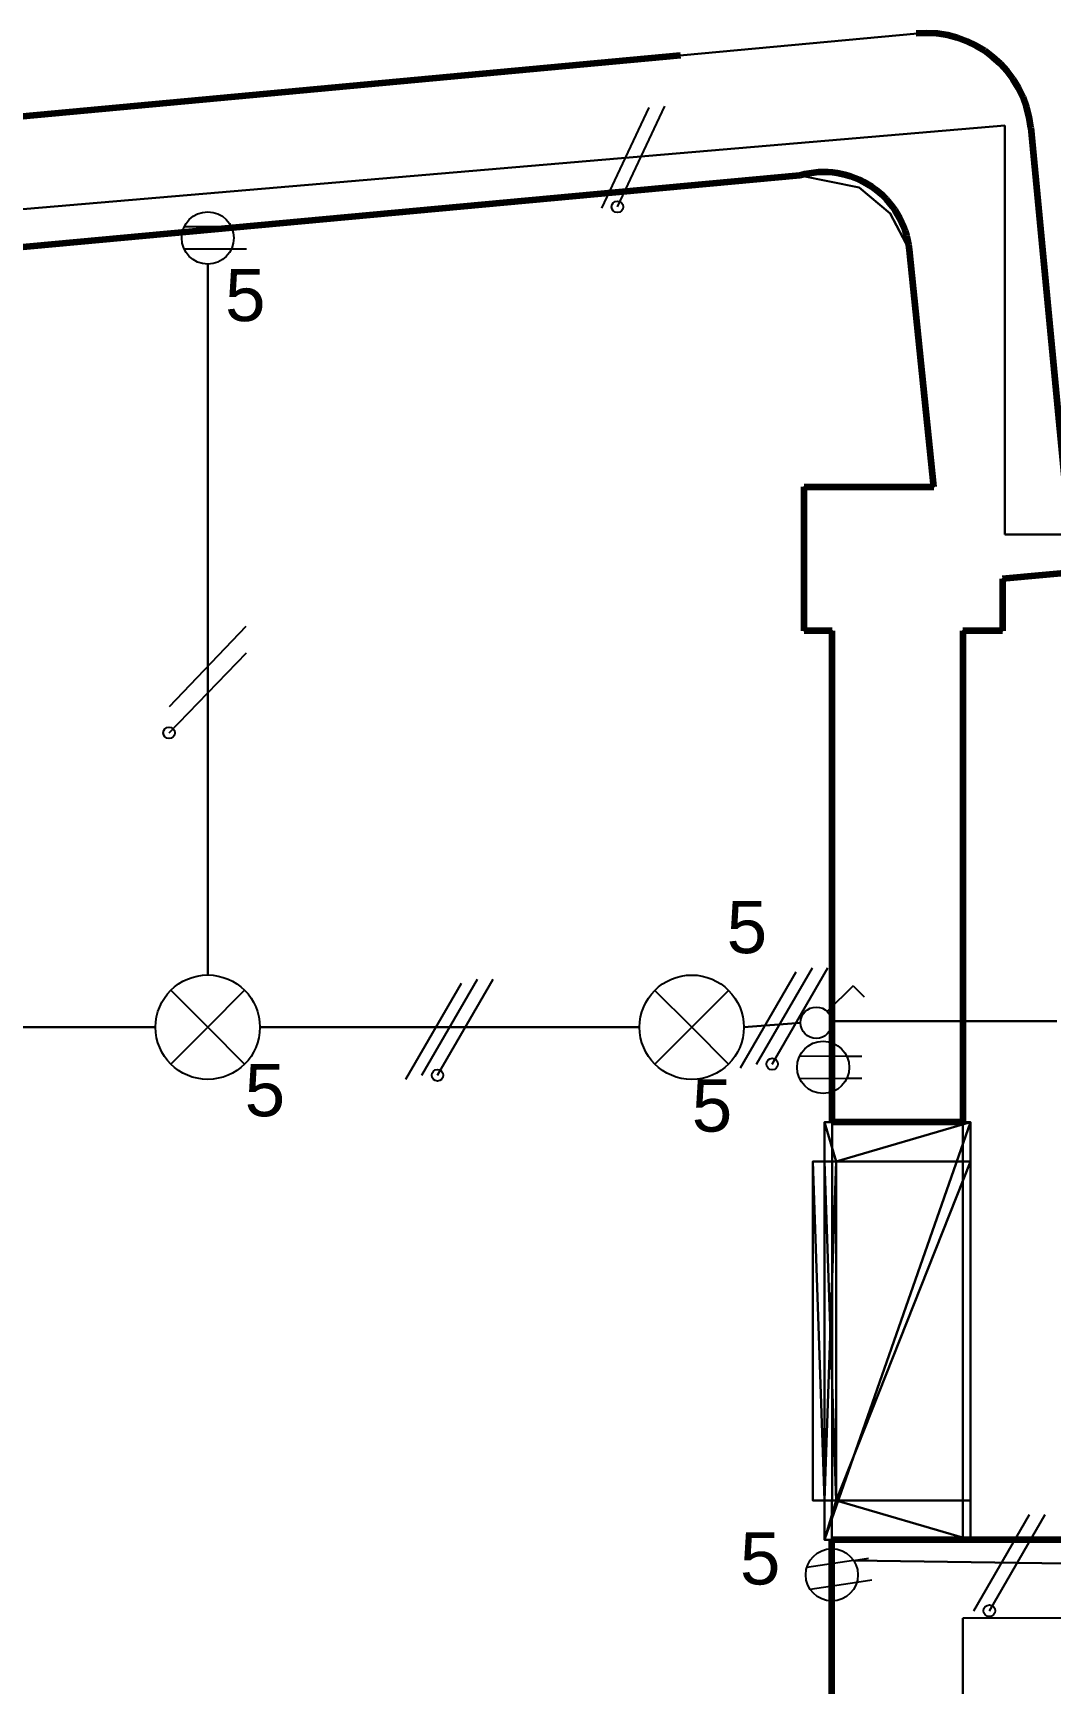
# Model space of a CAD drawing. Header units: metres. Extents: x 10.2 to 81, y 0 to 39.7.
# Drawn here: x 22.189 to 24.14, y 10.252 to 13.415 of the extents above; entities that cross this region are included whole.
import ezdxf

# ---------------------------------------------------------------- set-up
doc = ezdxf.new("R2010")
doc.units = ezdxf.units.M
doc.header["$LTSCALE"] = 0.2
doc.linetypes.add('ACAD_ISO02W100', pattern=[15, 12, -3])
for name, color, linetype in [('Canaletas', 4, 'Continuous'), ('EDIFICIO', 7, 'Continuous'), ('Fases', 7, 'Continuous'), ('Indicacion-Tabla', 7, 'Continuous'), ('Luminaria', 7, 'Continuous'), ('Medidas', 1, 'Continuous'), ('Puntos', 7, 'Continuous'), ('Tomacorrientes', 7, 'Continuous')]:
    doc.layers.add(name, color=color, linetype=linetype)
for name, color, linetype, true_color in [('DLX_APERT', 7, 'Continuous', 0x969696), ('DLX_CONT', 7, 'Continuous', 0x969696), ('DLX_ROOF', 7, 'Continuous', 0x7f7f7f)]:
    doc.layers.add(name, color=color, linetype=linetype, true_color=true_color)
doc.layers.add('L-Suelo', color=7, linetype='ACAD_ISO02W100', lineweight=30)
doc.layers.add('L-Techo', color=7, linetype='Continuous', lineweight=30)
doc.layers.get('0').off()
doc.styles.get("Standard").update_dxf_attribs({"font": 'arial.ttf'})

# ---------------------------------------------------------------- blocks, each defined once
blk = doc.blocks.new('Lampara')
at = {"layer": 'Luminaria'}
for q in [(-0.0707, 0.0707), (0.0707, 0.0707), (-0.0707, -0.0707), (0.0707, -0.0707)]:
    blk.add_line((0, 0), q, dxfattribs=at)
blk.add_circle((0, 0), 0.1, dxfattribs=at)
blk = doc.blocks.new('Interruptor')
at = {"layer": 'Luminaria'}
for q in [(0.0212, 0.0212), (0.0919, 0.0495)]:
    blk.add_line((0.0707, 0.0707), q, dxfattribs=at)
blk.add_circle((0, 0), 0.03, dxfattribs=at)
blk = doc.blocks.new('Tomacorriente')
at = {"layer": 'Tomacorrientes'}
for p, q in [((0.0453, 0.0211), (-0.0453, 0.0211)), ((0.0453, 0.0211), (0.0743, 0.0211)), ((-0.0453, -0.0211), (0.0453, -0.0211)), ((0.0453, -0.0211), (0.0743, -0.0211))]:
    blk.add_line(p, q, dxfattribs=at)
blk.add_circle((0, 0), 0.05, dxfattribs=at)
blk = doc.blocks.new('1002_0_0')
mesh = blk.add_polyface()
corners = [(-0.325, -0.14, 0.925), (0.325, -0.1175, 0.925), (0.325, -0.14, 0.925), (0.325, -0.1175, 0.925), (-0.325, -0.14, 0.925), (-0.325, -0.1175, 0.925), (0.325, -0.14, 0.925), (0.325, -0.1175, -1), (0.325, -0.14, -1), (0.325, -0.1175, -1), (0.325, -0.14, 0.925), (0.325, -0.1175, 0.925), (-0.325, -0.14, -1), (-0.325, -0.1175, 0.925), (-0.325, -0.14, 0.925), (-0.325, -0.1175, 0.925), (-0.325, -0.14, -1), (-0.325, -0.1175, -1)]
mesh.append_faces([[corners[k] for k in face] for face in [(0, 1, 2), (3, 4, 5), (6, 7, 8), (9, 10, 11), (12, 13, 14), (15, 16, 17)]])
blk = doc.blocks.new('1002_0_1')
mesh = blk.add_polyface()
corners = [(-0.325, -0.1175, -1), (-0.325, -0.14, 0.925), (-0.325, -0.1175, 0.925), (-0.325, -0.14, 0.925), (-0.325, -0.1175, -1), (-0.325, -0.14, -1), (0.325, -0.14, 0.925), (-0.325, -0.1175, 0.925), (-0.325, -0.14, 0.925), (-0.325, -0.1175, 0.925), (0.325, -0.14, 0.925), (0.325, -0.1175, 0.925), (0.325, -0.1175, 0.925), (0.325, -0.14, -1), (0.325, -0.1175, -1), (0.325, -0.14, -1), (0.325, -0.1175, 0.925), (0.325, -0.14, 0.925)]
mesh.append_faces([[corners[k] for k in face] for face in [(0, 1, 2), (3, 4, 5), (6, 7, 8), (9, 10, 11), (12, 13, 14), (15, 16, 17)]])
blk = doc.blocks.new('1002_0_2')
mesh = blk.add_polyface()
corners = [(-0.4, 0.14, 1), (0.4, -0.14, 1), (0.4, 0.14, 1), (0.4, -0.14, 1), (-0.4, 0.14, 1), (-0.4, -0.14, 1), (0.4, 0.14, 1), (0.4, -0.14, -1), (0.4, 0.14, -1), (0.4, -0.14, -1), (0.4, 0.14, 1), (0.4, -0.14, 1), (-0.4, 0.14, -1), (-0.4, -0.14, 1), (-0.4, 0.14, 1), (-0.4, -0.14, 1), (-0.4, 0.14, -1), (-0.4, -0.14, -1), (0.4, -0.14, -1), (0.325, -0.1175, -1), (0.4, 0.14, -1), (0.4, 0.14, -1), (0.325, -0.1175, -1), (0.325, 0.14, -1), (0.325, -0.1175, -1), (0.4, -0.14, -1), (0.325, -0.14, -1), (-0.325, -0.1175, -1), (-0.4, -0.14, -1), (-0.4, 0.14, -1), (-0.325, -0.1175, -1), (-0.4, 0.14, -1), (-0.325, 0.14, -1), (-0.4, -0.14, -1), (-0.325, -0.1175, -1), (-0.325, -0.14, -1), (-0.4, 0.14, 1), (-0.325, 0.14, 0.925), (-0.4, 0.14, -1), (-0.4, 0.14, -1), (-0.325, 0.14, 0.925), (-0.325, 0.14, -1), (0.4, 0.14, 1), (-0.325, 0.14, 0.925), (-0.4, 0.14, 1), (0.4, 0.14, 1), (0.325, 0.14, 0.925), (-0.325, 0.14, 0.925), (0.4, 0.14, -1), (0.325, 0.14, 0.925), (0.4, 0.14, 1), (0.325, 0.14, 0.925), (0.4, 0.14, -1), (0.325, 0.14, -1), (-0.325, -0.14, 0.925), (-0.4, -0.14, 1), (-0.4, -0.14, -1), (-0.325, -0.14, 0.925), (-0.4, -0.14, -1), (-0.325, -0.14, -1), (-0.325, -0.14, 0.925), (0.4, -0.14, 1), (-0.4, -0.14, 1), (0.325, -0.14, 0.925), (0.4, -0.14, 1), (-0.325, -0.14, 0.925), (0.325, -0.14, 0.925), (0.4, -0.14, -1), (0.4, -0.14, 1), (0.4, -0.14, -1), (0.325, -0.14, 0.925), (0.325, -0.14, -1), (-0.325, 0.14, 0.925), (0.325, -0.1175, 0.925), (-0.325, -0.1175, 0.925), (0.325, -0.1175, 0.925), (-0.325, 0.14, 0.925), (0.325, 0.14, 0.925), (0.325, 0.14, -1), (0.325, -0.1175, 0.925), (0.325, 0.14, 0.925), (0.325, -0.1175, 0.925), (0.325, 0.14, -1), (0.325, -0.1175, -1), (-0.325, 0.14, 0.925), (-0.325, -0.1175, -1), (-0.325, 0.14, -1), (-0.325, -0.1175, -1), (-0.325, 0.14, 0.925), (-0.325, -0.1175, 0.925)]
mesh.append_faces([[corners[k] for k in face] for face in [(0, 1, 2), (3, 4, 5), (6, 7, 8), (9, 10, 11), (12, 13, 14), (15, 16, 17), (18, 19, 20), (21, 22, 23), (24, 25, 26), (27, 28, 29), (30, 31, 32), (33, 34, 35), (36, 37, 38), (39, 40, 41), (42, 43, 44), (45, 46, 47), (48, 49, 50), (51, 52, 53), (54, 55, 56), (57, 58, 59), (60, 61, 62), (63, 64, 65), (66, 67, 68), (69, 70, 71), (72, 73, 74), (75, 76, 77), (78, 79, 80), (81, 82, 83), (84, 85, 86), (87, 88, 89)]])
blk = doc.blocks.new('1002_0_3')
mesh = blk.add_polyface()
corners = [(-0.325, -0.14, -1), (0.325, -0.14, -1), (-0.325, -0.1625, -1), (-0.325, -0.1625, -1), (0.325, -0.14, -1), (0.325, -0.1625, -1), (-0.325, -0.14, -1), (0.325, -0.1175, -1), (0.325, -0.14, -1), (0.325, -0.1175, -1), (-0.325, -0.14, -1), (-0.325, -0.1175, -1)]
mesh.append_faces([[corners[k] for k in face] for face in [(0, 1, 2), (3, 4, 5), (6, 7, 8), (9, 10, 11)]])
blk = doc.blocks.new('1002_0_4')
mesh = blk.add_polyface()
corners = [(-0.325, -0.1625, 0.925), (-0.325, -0.14, -1), (-0.325, -0.1625, -1), (-0.325, -0.14, -1), (-0.325, -0.1625, 0.925), (-0.325, -0.14, 0.925), (0.325, -0.1625, -1), (0.325, -0.14, 0.925), (0.325, -0.1625, 0.925), (0.325, -0.14, 0.925), (0.325, -0.1625, -1), (0.325, -0.14, -1), (-0.325, -0.1625, 0.925), (0.325, -0.14, 0.925), (-0.325, -0.14, 0.925), (0.325, -0.14, 0.925), (-0.325, -0.1625, 0.925), (0.325, -0.1625, 0.925)]
mesh.append_faces([[corners[k] for k in face] for face in [(0, 1, 2), (3, 4, 5), (6, 7, 8), (9, 10, 11), (12, 13, 14), (15, 16, 17)]])
blk = doc.blocks.new('1002_0_5')
mesh = blk.add_polyface()
corners = [(-0.325, -0.1175, 0.925), (0.325, -0.1175, -1), (-0.325, -0.1175, -1), (0.325, -0.1175, -1), (-0.325, -0.1175, 0.925), (0.325, -0.1175, 0.925)]
mesh.append_faces([[corners[k] for k in face] for face in [(0, 1, 2), (3, 4, 5)]])
blk = doc.blocks.new('1002_0_6')
mesh = blk.add_polyface()
corners = [(-0.325, -0.1625, 0.925), (0.325, -0.1625, -1), (0.325, -0.1625, 0.925), (0.325, -0.1625, -1), (-0.325, -0.1625, 0.925), (-0.325, -0.1625, -1)]
mesh.append_faces([[corners[k] for k in face] for face in [(0, 1, 2), (3, 4, 5)]])
blk = doc.blocks.new('Fase')
at = {"layer": 'Fases'}
blk.add_line((-0.0535, -0.0922), (0.0535, 0.0922), dxfattribs=at)
blk = doc.blocks.new('Neutro')
at = {"layer": 'Fases'}
h = blk.add_hatch(dxfattribs=at)
h.set_pattern_fill('ANGLE', color=256)
h.set_pattern_definition([(0, (-26.865, -1.6355), (0, 6.985), [5.08, -1.905]), (90, (-26.865, -1.6355), (-6.985, 4e-16), [5.08, -1.905])])
h.paths.add_polyline_path([(-0.0645, -0.0922, 1), (-0.0424, -0.0922, 1)])
blk.add_circle((-0.0535, -0.0922), 0.0111, dxfattribs=at)
blk.add_blockref('Fase', (0, 0), dxfattribs=at)

msp = doc.modelspace()

# ---------------------------------------------------------------- linework, layer by layer
at = {"layer": 'DLX_APERT'}
for points in [[(23.7059, 11.3283, 0), (23.7059, 10.5283, 0)], [(23.9859, 11.3283, 0), (23.7059, 11.3283, 0)], [(23.7059, 11.3283, 0), (23.7059, 11.3283, 0)], [(23.7059, 11.3283, 0), (23.9859, 11.3283, 0)], [(23.9859, 11.3283, 0), (23.7059, 11.3283, 0)], [(23.7059, 11.2533, 0), (23.7059, 11.3283, 0)], [(23.7059, 11.3283, 0), (23.9859, 11.3283, 0)], [(23.7059, 10.5283, 0), (23.7059, 11.3283, 0)], [(23.7059, 11.3283, 0), (23.7059, 11.3283, 0)], [(23.7059, 11.3283, 0), (23.7059, 11.2533, 0)], [(23.9859, 10.5283, 0), (23.9859, 11.3283, 0)], [(23.9859, 11.3283, 0), (23.9859, 11.3283, 0)], [(23.9859, 11.3283, 0), (23.9859, 11.2533, 0)], [(23.9859, 11.2533, 0), (23.9859, 11.3283, 0)], [(23.9859, 11.3283, 0), (23.9859, 11.3283, 0)], [(23.9859, 11.3283, 0), (23.9859, 10.5283, 0)], [(23.6834, 10.6033, 0), (23.6834, 11.2533, 0)], [(23.6834, 11.2533, 0), (23.7059, 11.2533, 0)], [(23.6834, 11.2533, 0), (23.6834, 10.6033, 0)], [(23.6834, 10.6033, 0), (23.6834, 11.2533, 0)], [(23.6834, 11.2533, 0), (23.6834, 11.2533, 0)], [(23.7059, 11.2533, 0), (23.6834, 11.2533, 0)], [(23.6834, 11.2533, 0), (23.6834, 11.2533, 0)], [(23.6834, 11.2533, 0), (23.7059, 11.2533, 0)], [(23.7059, 11.2533, 0), (23.6834, 11.2533, 0)], [(23.6834, 11.2533, 0), (23.6834, 10.6033, 0)], [(23.7284, 11.2533, 0), (23.7059, 11.2533, 0)], [(23.7059, 11.2533, 0), (23.7059, 11.2533, 0)], [(23.7059, 11.2533, 0), (23.7059, 10.6033, 0)], [(23.7059, 10.6033, 0), (23.7059, 11.2533, 0)], [(23.7059, 11.2533, 0), (23.7284, 11.2533, 0)], [(23.7284, 11.2533, 0), (23.7059, 11.2533, 0)], [(23.7059, 11.2533, 0), (23.7059, 11.2533, 0)], [(23.7059, 11.2533, 0), (23.7284, 11.2533, 0)], [(23.7059, 11.2533, 0), (23.7284, 11.2533, 0)], [(23.7059, 11.2533, 0), (23.7059, 11.2533, 0)], [(23.7059, 10.6033, 0), (23.7059, 11.2533, 0)], [(23.7059, 11.2533, 0), (23.7059, 11.2533, 0)], [(23.7059, 11.2533, 0), (23.7284, 11.2533, 0)], [(23.7284, 11.2533, 0), (23.7059, 11.2533, 0)], [(23.7059, 11.2533, 0), (23.7059, 10.6033, 0)], [(23.7284, 11.2533, 0), (23.7059, 11.2533, 0)], [(23.9859, 11.2533, 0), (23.7284, 11.2533, 0)], [(23.7284, 10.6033, 0), (23.7284, 11.2533, 0)], [(23.7284, 11.2533, 0), (23.9859, 11.2533, 0)], [(23.7284, 11.2533, 0), (23.7284, 11.2533, 0)], [(23.7284, 11.2533, 0), (23.9859, 11.2533, 0)], [(23.9859, 11.2533, 0), (23.7284, 11.2533, 0)], [(23.7284, 11.2533, 0), (23.7284, 10.6033, 0)], [(23.7284, 11.2533, 0), (23.7284, 11.2533, 0)], [(23.7284, 11.2533, 0), (23.7284, 10.6033, 0)], [(23.7284, 10.6033, 0), (23.7284, 11.2533, 0)], [(23.7284, 11.2533, 0), (23.7284, 11.2533, 0)], [(23.7284, 11.2533, 0), (23.7284, 10.6033, 0)], [(23.7284, 11.2533, 0), (23.7284, 11.2533, 0)], [(23.7284, 10.6033, 0), (23.7284, 11.2533, 0)], [(23.9859, 11.2533, 0), (23.9859, 11.2533, 0)], [(23.9859, 10.6033, 0), (23.9859, 11.2533, 0)], [(23.9859, 11.2533, 0), (23.9859, 10.6033, 0)], [(23.9859, 11.2533, 0), (23.9859, 11.2533, 0)], [(23.7059, 10.6033, 0), (23.6834, 10.6033, 0)], [(23.6834, 10.6033, 0), (23.6834, 10.6033, 0)], [(23.7059, 10.6033, 0), (23.6834, 10.6033, 0)], [(23.6834, 10.6033, 0), (23.6834, 10.6033, 0)], [(23.6834, 10.6033, 0), (23.7059, 10.6033, 0)], [(23.6834, 10.6033, 0), (23.7059, 10.6033, 0)], [(23.7059, 10.6033, 0), (23.7284, 10.6033, 0)], [(23.7059, 10.5283, 0), (23.7059, 10.6033, 0)], [(23.7059, 10.6033, 0), (23.7059, 10.6033, 0)], [(23.7059, 10.6033, 0), (23.7059, 10.5283, 0)], [(23.7284, 10.6033, 0), (23.7059, 10.6033, 0)], [(23.7284, 10.6033, 0), (23.7059, 10.6033, 0)], [(23.7059, 10.6033, 0), (23.7059, 10.6033, 0)], [(23.7059, 10.6033, 0), (23.7284, 10.6033, 0)], [(23.7284, 10.6033, 0), (23.7059, 10.6033, 0)], [(23.7059, 10.6033, 0), (23.7059, 10.6033, 0)], [(23.7059, 10.6033, 0), (23.7284, 10.6033, 0)], [(23.7059, 10.6033, 0), (23.7059, 10.6033, 0)], [(23.7059, 10.6033, 0), (23.7284, 10.6033, 0)], [(23.7284, 10.6033, 0), (23.7059, 10.6033, 0)], [(23.7284, 10.6033, 0), (23.9859, 10.6033, 0)], [(23.9859, 10.6033, 0), (23.7284, 10.6033, 0)], [(23.7284, 10.6033, 0), (23.7284, 10.6033, 0)], [(23.7284, 10.6033, 0), (23.9859, 10.6033, 0)], [(23.9859, 10.6033, 0), (23.7284, 10.6033, 0)], [(23.7284, 10.6033, 0), (23.7284, 10.6033, 0)], [(23.7284, 10.6033, 0), (23.7284, 10.6033, 0)], [(23.7284, 10.6033, 0), (23.7284, 10.6033, 0)], [(23.9859, 10.6033, 0), (23.9859, 10.5283, 0)], [(23.9859, 10.5283, 0), (23.9859, 10.6033, 0)], [(23.9859, 10.6033, 0), (23.9859, 10.6033, 0)], [(23.9859, 10.6033, 0), (23.9859, 10.6033, 0)], [(23.7059, 10.5283, 0), (23.9859, 10.5283, 0)], [(23.7059, 10.5283, 0), (23.7059, 10.5283, 0)], [(23.7059, 10.5283, 0), (23.9859, 10.5283, 0)], [(23.9859, 10.5283, 0), (23.7059, 10.5283, 0)], [(23.9859, 10.5283, 0), (23.7059, 10.5283, 0)], [(23.7059, 10.5283, 0), (23.7059, 10.5283, 0)], [(23.9859, 10.5283, 0), (23.9859, 10.5283, 0)], [(23.9859, 10.5283, 0), (23.9859, 10.5283, 0)]]:
    msp.add_polyline3d(points, dxfattribs=at)
at = {"layer": 'DLX_CONT'}
for points in [[(23.884, 13.4142, 0), (21.0404, 13.1511, 0)], [(23.884, 13.4142, 0), (21.0404, 13.1511, 0)], [(23.9615, 13.4061, 0), (23.884, 13.4142, 0)], [(23.9615, 13.4061, 0), (23.884, 13.4142, 0)], [(24.0301, 13.369, 0), (23.9615, 13.4061, 0)], [(24.0301, 13.369, 0), (23.9615, 13.4061, 0)], [(24.0792, 13.3085, 0), (24.0301, 13.369, 0)], [(24.0792, 13.3085, 0), (24.0301, 13.369, 0)], [(24.1016, 13.2339, 0), (24.0792, 13.3085, 0)], [(24.1016, 13.2339, 0), (24.0792, 13.3085, 0)], [(24.1648, 12.5642, 0), (24.1016, 13.2339, 0)], [(24.1648, 12.5642, 0), (24.1016, 13.2339, 0)], [(23.6586, 13.1423, 0), (21.3128, 12.9253, 0)], [(23.6586, 13.1423, 0), (21.3128, 12.9253, 0)], [(23.7722, 13.119, 0), (23.6586, 13.1423, 0)], [(23.7722, 13.119, 0), (23.6586, 13.1423, 0)], [(23.8322, 13.0693, 0), (23.7722, 13.119, 0)], [(23.8322, 13.0693, 0), (23.7722, 13.119, 0)], [(23.8686, 13.0004, 0), (23.8322, 13.0693, 0)], [(23.8686, 13.0004, 0), (23.8322, 13.0693, 0)], [(23.9154, 12.5457, 0), (23.8686, 13.0004, 0)], [(23.9154, 12.5457, 0), (23.8686, 13.0004, 0)], [(27.195, 12.6609, 0), (24.0475, 12.3696, 0)], [(27.195, 12.6609, 0), (24.0475, 12.3696, 0)], [(23.6672, 12.2699, 0), (23.6672, 12.5457, 0)], [(23.6672, 12.5457, 0), (23.9154, 12.5457, 0)], [(23.6672, 12.2699, 0), (23.6672, 12.5457, 0)], [(23.6672, 12.5457, 0), (23.9154, 12.5457, 0)], [(24.0475, 12.3696, 0), (24.0475, 12.2699, 0)], [(24.0475, 12.3696, 0), (24.0475, 12.2699, 0)], [(23.7209, 12.2699, 0), (23.6672, 12.2699, 0)], [(23.7209, 12.2699, 0), (23.6672, 12.2699, 0)], [(23.7209, 11.3283, 0), (23.7209, 12.2699, 0)], [(23.7209, 11.3283, 0), (23.7209, 12.2699, 0)], [(24.0475, 12.2699, 0), (23.9709, 12.2699, 0)], [(23.9709, 12.2699, 0), (23.9709, 11.3283, 0)], [(24.0475, 12.2699, 0), (23.9709, 12.2699, 0)], [(23.7201, 9.8784, 0), (23.7209, 11.3283, 0)], [(23.7201, 9.8784, 0), (23.7209, 11.3283, 0)], [(23.9709, 11.3283, 0), (23.9709, 10.5285, 0)], [(23.9709, 11.3283, 0), (23.9709, 10.5285, 0)], [(23.9709, 10.5285, 0), (25.8257, 10.5298, 0)], [(23.9709, 10.5285, 0), (25.8257, 10.5298, 0)], [(25.2309, 10.3791, 0), (23.9709, 10.3783, 0)], [(25.2309, 10.3791, 0), (23.9709, 10.3783, 0)], [(23.9709, 10.3783, 0), (23.9709, 8.9587, 0)], [(23.9709, 10.3783, 0), (23.9709, 8.9587, 0)]]:
    msp.add_polyline3d(points, dxfattribs=at)
at = {"layer": 'DLX_ROOF'}
for points in [[(23.884, 13.4142, 0), (21.0404, 13.1511, 0)], [(21.0404, 13.1511, 0), (23.884, 13.4142, 0)], [(21.0404, 13.1511, 0), (23.884, 13.4142, 0)], [(23.884, 13.4142, 0), (21.0404, 13.1511, 0)], [(23.9615, 13.4061, 0), (23.884, 13.4142, 0)], [(23.884, 13.4142, 0), (23.884, 13.4142, 0)], [(23.884, 13.4142, 0), (23.9615, 13.4061, 0)], [(23.884, 13.4142, 0), (23.884, 13.4142, 0)], [(23.884, 13.4142, 0), (23.9615, 13.4061, 0)], [(23.9615, 13.4061, 0), (23.884, 13.4142, 0)], [(24.0301, 13.369, 0), (23.9615, 13.4061, 0)], [(23.9615, 13.4061, 0), (23.9615, 13.4061, 0)], [(23.9615, 13.4061, 0), (24.0301, 13.369, 0)], [(23.9615, 13.4061, 0), (23.9615, 13.4061, 0)], [(23.9615, 13.4061, 0), (24.0301, 13.369, 0)], [(24.0301, 13.369, 0), (23.9615, 13.4061, 0)], [(24.0792, 13.3085, 0), (24.0301, 13.369, 0)], [(24.0301, 13.369, 0), (24.0301, 13.369, 0)], [(24.0301, 13.369, 0), (24.0792, 13.3085, 0)], [(24.0301, 13.369, 0), (24.0301, 13.369, 0)], [(24.0301, 13.369, 0), (24.0792, 13.3085, 0)], [(24.0792, 13.3085, 0), (24.0301, 13.369, 0)], [(24.1016, 13.2339, 0), (24.0792, 13.3085, 0)], [(24.0792, 13.3085, 0), (24.0792, 13.3085, 0)], [(24.0792, 13.3085, 0), (24.1016, 13.2339, 0)], [(24.0792, 13.3085, 0), (24.0792, 13.3085, 0)], [(24.0792, 13.3085, 0), (24.1016, 13.2339, 0)], [(24.1016, 13.2339, 0), (24.0792, 13.3085, 0)], [(24.1648, 12.5642, 0), (24.1016, 13.2339, 0)], [(24.1016, 13.2339, 0), (24.1016, 13.2339, 0)], [(24.1016, 13.2339, 0), (24.1648, 12.5642, 0)], [(24.1016, 13.2339, 0), (24.1016, 13.2339, 0)], [(24.1016, 13.2339, 0), (24.1648, 12.5642, 0)], [(24.1648, 12.5642, 0), (24.1016, 13.2339, 0)], [(23.6586, 13.1423, 0), (21.3128, 12.9253, 0)], [(21.3128, 12.9253, 0), (23.6586, 13.1423, 0)], [(23.7722, 13.119, 0), (23.6586, 13.1423, 0)], [(23.6586, 13.1423, 0), (23.7722, 13.119, 0)], [(23.8322, 13.0693, 0), (23.7722, 13.119, 0)], [(23.7722, 13.119, 0), (23.8322, 13.0693, 0)], [(23.8686, 13.0004, 0), (23.8322, 13.0693, 0)], [(23.8322, 13.0693, 0), (23.8686, 13.0004, 0)], [(23.9154, 12.5457, 0), (23.8686, 13.0004, 0)], [(23.8686, 13.0004, 0), (23.9154, 12.5457, 0)], [(27.195, 12.6609, 0), (24.0475, 12.3696, 0)], [(24.0475, 12.3696, 0), (27.195, 12.6609, 0)], [(23.6672, 12.2699, 0), (23.6672, 12.5457, 0)], [(23.6672, 12.5457, 0), (23.9154, 12.5457, 0)], [(23.9154, 12.5457, 0), (23.6672, 12.5457, 0)], [(23.6672, 12.5457, 0), (23.6672, 12.2699, 0)], [(24.0475, 12.3696, 0), (24.0475, 12.2699, 0)], [(24.0475, 12.2699, 0), (24.0475, 12.3696, 0)], [(23.7209, 12.2699, 0), (23.6672, 12.2699, 0)], [(23.6672, 12.2699, 0), (23.7209, 12.2699, 0)], [(23.7209, 11.3283, 0), (23.7209, 12.2699, 0)], [(23.7209, 12.2699, 0), (23.7209, 11.3283, 0)], [(24.0475, 12.2699, 0), (23.9709, 12.2699, 0)], [(23.9709, 12.2699, 0), (23.9709, 10.5285, 0)], [(23.9709, 10.5285, 0), (23.9709, 12.2699, 0)], [(23.9709, 12.2699, 0), (24.0475, 12.2699, 0)], [(23.7201, 9.8784, 0), (23.7209, 11.3283, 0)], [(23.7209, 11.3283, 0), (23.7201, 9.8784, 0)], [(23.9709, 10.5285, 0), (25.8257, 10.5298, 0)], [(25.8257, 10.5298, 0), (23.9709, 10.5285, 0)], [(25.6409, 10.3794, 0), (23.9709, 10.3783, 0)], [(23.9709, 10.3783, 0), (25.6409, 10.3794, 0)], [(23.9709, 10.3783, 0), (23.9709, 8.9587, 0)], [(23.9709, 8.9587, 0), (23.9709, 10.3783, 0)]]:
    msp.add_polyline3d(points, dxfattribs=at)
at = {"layer": 'EDIFICIO', "linetype": 'ACAD_ISO02W100', "lineweight": 100}
for points in [[(20, 0.7405), (20, 8.7283), (23.7209, 8.7309), (23.7201, 9.7284), (21.0959, 9.7284), (21.0959, 12.2874), (20.9222, 12.2713), (20.8596, 12.9326, -0.414286), (21.0404, 13.1511), (23.8819, 13.4144, -0.411256), (24.1016, 13.2339), (24.1657, 12.5643), (27.195, 12.8546), (27.195, 12.8643), (27.4971, 12.8643), (27.4971, 0.7405)], [(27.3165, 0.9661), (27.317, 12.6403), (27.195, 12.6403), (27.195, 12.6609), (24.0475, 12.3696), (24.0475, 12.2699), (23.9709, 12.2699), (23.9709, 11.3283), (23.7209, 11.3283), (23.7209, 12.2699), (23.6672, 12.2699), (23.6672, 12.5457), (23.9154, 12.5457), (23.8688, 13.0001, 0.466972), (23.6586, 13.1423), (21.3146, 12.9258, 0.385561), (21.1313, 12.7261), (21.1705, 12.3012), (21.2459, 12.3012), (21.2459, 9.8786), (23.7201, 9.8784), (23.7201, 10.5285), (25.9179, 10.5285, -0.437254), (26.322, 10.0915, 0.153094)]]:
    msp.add_lwpolyline(points, format="xyb", dxfattribs=at)
at = {"layer": 'L-Suelo'}
for points in [[(24.6891, 12.4543), (24.0516, 12.4543), (24.0516, 13.2381), (21.0249, 12.9802), (21.1395, 12.1675), (21.2109, 12.1675)], [(23.7618, 10.4887), (24.3293, 10.4804)]]:
    msp.add_lwpolyline(points, dxfattribs=at)
at = {"layer": 'L-Techo'}
for p, q in [((22.5237, 11.6104), (22.5237, 12.9726)), ((23.6602, 11.519), (23.5515, 11.5103)), ((21.6959, 11.5105), (22.4237, 11.5104)), ((22.6237, 11.5104), (23.3515, 11.5104))]:
    msp.add_line(p, q, dxfattribs=at)
at = {"layer": 'L-Techo', "elevation": 2.8}
msp.add_lwpolyline([(24.1514, 11.5221), (23.72, 11.5221)], dxfattribs=at)
at = {"layer": 'Medidas'}
for points in [[(21.1712, 12.2943), (21.1321, 12.7073, -0.414782), (21.3128, 12.9253), (23.6586, 13.1423), (23.7722, 13.119)], [(23.7209, 11.3283), (23.7209, 12.2699), (23.6672, 12.2699), (23.6672, 12.5457), (23.9154, 12.5457), (23.8734, 12.9545, 0.298375), (23.8734, 12.9545, -2.792293)]]:
    msp.add_lwpolyline(points, format="xyb", dxfattribs=at)
for points in [[(23.7205, 10.5283), (23.7201, 9.8784), (22.5982, 9.8785)], [(23.9859, 10.5283), (25.7709, 10.5285)]]:
    msp.add_lwpolyline(points, dxfattribs=at)
at = {"layer": 'Puntos'}
for p in [(22.5237, 11.5104), (23.4515, 11.5103)]:
    msp.add_point(p, dxfattribs=at)

# ---------------------------------------------------------------- block references
at = {"layer": 'Canaletas'}
for name, p, rotation in [('Fase', (22.5237, 12.2018), 346.4986456026979), ('Neutro', (22.5237, 12.1509), 345.9791818827592)]:
    msp.add_blockref(name, p, dxfattribs=dict(at, rotation=rotation))
for name, p in [('Fase', (23.5984, 11.5244)), ('Fase', (23.6293, 11.532)), ('Neutro', (23.6592, 11.532)), ('Fase', (22.9567, 11.5027)), ('Fase', (22.9876, 11.5104)), ('Neutro', (23.0176, 11.5104)), ('Fase', (24.0455, 10.4845)), ('Neutro', (24.0755, 10.4845))]:
    msp.add_blockref(name, p, dxfattribs=at)
at = {"layer": 'DLX_APERT', "rotation": 270}
for name in ['1002_0_2', '1002_0_3', '1002_0_4', '1002_0_6', '1002_0_0', '1002_0_1', '1002_0_5']:
    msp.add_blockref(name, (23.8459, 10.9283, 1), dxfattribs=at)
at = {"layer": 'DLX_CONT', "rotation": 270}
for name in ['1002_0_2', '1002_0_3', '1002_0_4', '1002_0_6', '1002_0_0', '1002_0_1', '1002_0_5']:
    msp.add_blockref(name, (23.8459, 10.9283, 1), dxfattribs=at)
at = {"layer": 'Fases'}
for name, p, rotation in [('Fase', (23.3246, 13.1761), 4.870354333154652), ('Neutro', (23.3545, 13.1787), 4.870354333154677)]:
    msp.add_blockref(name, p, dxfattribs=dict(at, rotation=rotation))
at = {"layer": 'Medidas'}
msp.add_blockref('Tomacorriente', (22.5237, 13.0226), dxfattribs=at)
for p, rotation in [((23.7034, 11.4334), 0.193844721711376), ((23.7201, 10.461), 8.585333732534737)]:
    msp.add_blockref('Tomacorriente', p, dxfattribs=dict(at, rotation=rotation))
at = {"layer": 'Puntos'}
for name, p in [('Lampara', (22.5237, 11.5104)), ('Lampara', (23.4515, 11.5103)), ('Interruptor', (23.6902, 11.519))]:
    msp.add_blockref(name, p, dxfattribs=at)

# ---------------------------------------------------------------- texts
at = {"layer": 'Indicacion-Tabla', "char_height": 0.1, "width": 0.1, "attachment_point": 1}
for insert in [(22.5568, 12.9633), (23.5184, 11.7522), (22.5944, 11.4397), (23.4515, 11.4103), (23.5438, 10.5426)]:
    msp.add_mtext('5', dxfattribs=dict(at, insert=insert))

# ---------------------------------------------------------------- meshes
at = {"layer": 'DLX_CONT'}
mesh = msp.add_polyface(dxfattribs=at)
corners = [(22.9043, 0.742, 2.8), (22.9043, 0), (22.9043, 0, 2.8), (22.9043, 0), (22.9043, 0.742, 2.8), (22.9043, 0.742), (20.0055, 8.7283, 2.8), (20, 0.7405), (20, 0.7405, 2.8), (20, 0.7405), (20.0055, 8.7283, 2.8), (20.0055, 8.7283), (23.7209, 8.7283, 2.8), (20.0055, 8.7283), (20.0055, 8.7283, 2.8), (20.0055, 8.7283), (23.7209, 8.7283, 2.8), (23.7209, 8.7283), (23.7202, 9.7284, 2.8), (23.7209, 8.7283), (23.7209, 8.7283, 2.8), (23.7209, 8.7283), (23.7202, 9.7284, 2.8), (23.7202, 9.7284), (21.0959, 9.7284), (23.0796, 9.7284, 2.3), (21.0959, 9.7284, 2.8), (23.7201, 9.7284, 2.3), (23.7202, 9.7284), (23.7202, 9.7284, 2.8), (23.7201, 9.7284, 0.8), (23.7202, 9.7284), (23.7201, 9.7284, 2.3), (21.0959, 9.7284, 2.8), (23.7201, 9.7284, 2.3), (23.7202, 9.7284, 2.8), (21.0959, 9.7284, 2.8), (23.0796, 9.7284, 2.3), (23.7201, 9.7284, 2.3), (21.0959, 9.7284), (23.0796, 9.7284, 0.8), (23.0796, 9.7284, 2.3), (23.7202, 9.7284), (23.0796, 9.7284, 0.8), (21.0959, 9.7284), (23.0796, 9.7284, 0.8), (23.7202, 9.7284), (23.7201, 9.7284, 0.8), (21.0959, 9.7284), (21.0959, 11.7003, 0.8), (21.0959, 12.2874), (21.0959, 12.2874, 2.8), (21.0959, 10.2519, 2.3), (21.0959, 9.7284, 2.8), (21.0959, 12.2874, 2.8), (21.0959, 11.7003, 2.3), (21.0959, 10.2519, 2.3), (21.0959, 10.2519, 2.3), (21.0959, 9.7284), (21.0959, 9.7284, 2.8), (21.0959, 10.2519, 0.8), (21.0959, 9.7284), (21.0959, 10.2519, 2.3), (21.0959, 12.2874), (21.0959, 11.7003, 2.3), (21.0959, 12.2874, 2.8), (21.0959, 12.2874), (21.0959, 11.7003, 0.8), (21.0959, 11.7003, 2.3), (21.0959, 11.7003, 0.8), (21.0959, 9.7284), (21.0959, 10.2519, 0.8), (20.9222, 12.2713, 2.8), (21.0959, 12.2874), (21.0959, 12.2874, 2.8), (21.0959, 12.2874), (20.9222, 12.2713, 2.8), (20.9222, 12.2713), (20.8597, 12.9332, 2.8), (20.9222, 12.2713), (20.9222, 12.2713, 2.8), (20.9222, 12.2713), (20.8597, 12.9332, 2.8), (20.8597, 12.9332), (20.8677, 13.0109, 2.8), (20.8597, 12.9332), (20.8597, 12.9332, 2.8), (20.8597, 12.9332), (20.8677, 13.0109, 2.8), (20.8677, 13.0109), (20.9048, 13.0796, 2.8), (20.8677, 13.0109), (20.8677, 13.0109, 2.8), (20.8677, 13.0109), (20.9048, 13.0796, 2.8), (20.9048, 13.0796), (20.9655, 13.1289, 2.8), (20.9048, 13.0796), (20.9048, 13.0796, 2.8), (20.9048, 13.0796), (20.9655, 13.1289, 2.8), (20.9655, 13.1289), (21.0404, 13.1511, 2.8), (20.9655, 13.1289), (20.9655, 13.1289, 2.8), (20.9655, 13.1289), (21.0404, 13.1511, 2.8), (21.0404, 13.1511), (23.884, 13.4142, 2.8), (21.0404, 13.1511), (21.0404, 13.1511, 2.8), (21.0404, 13.1511), (23.884, 13.4142, 2.8), (23.884, 13.4142), (23.9615, 13.4061, 2.8), (23.884, 13.4142), (23.884, 13.4142, 2.8), (23.884, 13.4142), (23.9615, 13.4061, 2.8), (23.9615, 13.4061), (24.0301, 13.369, 2.8), (23.9615, 13.4061), (23.9615, 13.4061, 2.8), (23.9615, 13.4061), (24.0301, 13.369, 2.8), (24.0301, 13.369), (24.0792, 13.3085, 2.8), (24.0301, 13.369), (24.0301, 13.369, 2.8), (24.0301, 13.369), (24.0792, 13.3085, 2.8), (24.0792, 13.3085), (24.1016, 13.2339, 2.8), (24.0792, 13.3085), (24.0792, 13.3085, 2.8), (24.0792, 13.3085), (24.1016, 13.2339, 2.8), (24.1016, 13.2339), (24.1648, 12.5642, 2.8), (24.1016, 13.2339), (24.1016, 13.2339, 2.8), (24.1016, 13.2339), (24.1648, 12.5642, 2.8), (24.1648, 12.5642), (27.195, 12.8546, 2.8), (24.1648, 12.5642), (24.1648, 12.5642, 2.8), (24.1648, 12.5642), (27.195, 12.8546, 2.8), (27.195, 12.8546), (27.195, 12.8643, 2.8), (27.195, 12.8546), (27.195, 12.8546, 2.8), (27.195, 12.8546), (27.195, 12.8643, 2.8), (27.195, 12.8643), (27.4971, 12.8643, 2.8), (27.195, 12.8643), (27.195, 12.8643, 2.8), (27.195, 12.8643), (27.4971, 12.8643, 2.8), (27.4971, 12.8643), (24.9697, 0, 2.8), (24.9685, 0.7361), (24.9685, 0.7361, 2.8), (24.9685, 0.7361), (24.9697, 0, 2.8), (24.9697, 0), (22.9043, 0, 2.8), (24.9697, 0), (24.9697, 0, 2.8), (24.9697, 0), (22.9043, 0, 2.8), (22.9043, 0)]
mesh.append_faces([[corners[k] for k in face] for face in [(0, 1, 2), (3, 4, 5), (6, 7, 8), (9, 10, 11), (12, 13, 14), (15, 16, 17), (18, 19, 20), (21, 22, 23), (24, 25, 26), (27, 28, 29), (30, 31, 32), (33, 34, 35), (36, 37, 38), (39, 40, 41), (42, 43, 44), (45, 46, 47), (48, 49, 50), (51, 52, 53), (54, 55, 56), (57, 58, 59), (60, 61, 62), (63, 64, 65), (66, 67, 68), (69, 70, 71), (72, 73, 74), (75, 76, 77), (78, 79, 80), (81, 82, 83), (84, 85, 86), (87, 88, 89), (90, 91, 92), (93, 94, 95), (96, 97, 98), (99, 100, 101), (102, 103, 104), (105, 106, 107), (108, 109, 110), (111, 112, 113), (114, 115, 116), (117, 118, 119), (120, 121, 122), (123, 124, 125), (126, 127, 128), (129, 130, 131), (132, 133, 134), (135, 136, 137), (138, 139, 140), (141, 142, 143), (144, 145, 146), (147, 148, 149), (150, 151, 152), (153, 154, 155), (156, 157, 158), (159, 160, 161), (162, 163, 164), (165, 166, 167), (168, 169, 170), (171, 172, 173)]])
mesh = msp.add_polyface(dxfattribs=at)
corners = [(23.6672, 12.2699, 2.8), (23.7209, 12.2699), (23.7209, 12.2699, 2.8), (23.7209, 12.2699), (23.6672, 12.2699, 2.8), (23.6672, 12.2699), (23.6672, 12.5457, 2.8), (23.6672, 12.2699), (23.6672, 12.2699, 2.8), (23.6672, 12.2699), (23.6672, 12.5457, 2.8), (23.6672, 12.5457), (23.7209, 12.2699), (23.7209, 11.3283, 2), (23.7209, 12.2699, 2.8), (23.7209, 12.2699, 2.8), (23.7209, 11.3283, 2), (23.7209, 11.3283, 2.8), (23.7209, 11.3283, 2), (23.7209, 12.2699), (23.7209, 11.3283), (21.2459, 11.7003, 0.8), (21.2459, 9.8786), (21.2459, 12.3012), (21.2459, 9.8786), (21.2459, 10.2519, 2.3), (21.2459, 9.8786, 2.8), (21.2459, 9.8786), (21.2459, 10.2519, 0.8), (21.2459, 10.2519, 2.3), (21.2459, 10.2519, 2.3), (21.2459, 12.3012, 2.8), (21.2459, 9.8786, 2.8), (21.2459, 11.7003, 2.3), (21.2459, 12.3012, 2.8), (21.2459, 10.2519, 2.3), (21.2459, 11.7003, 2.3), (21.2459, 12.3012), (21.2459, 12.3012, 2.8), (21.2459, 11.7003, 0.8), (21.2459, 12.3012), (21.2459, 11.7003, 2.3), (21.2459, 9.8786), (21.2459, 11.7003, 0.8), (21.2459, 10.2519, 0.8), (21.2459, 12.3012, 2.8), (21.1705, 12.3012), (21.1705, 12.3012, 2.8), (21.1705, 12.3012), (21.2459, 12.3012, 2.8), (21.2459, 12.3012), (21.1705, 12.3012), (21.1321, 12.7073, 2.8), (21.1705, 12.3012, 2.8), (21.1321, 12.7073, 2.8), (21.1705, 12.3012), (21.1321, 12.7073), (21.1321, 12.7073), (21.1401, 12.785, 2.8), (21.1321, 12.7073, 2.8), (21.1401, 12.785, 2.8), (21.1321, 12.7073), (21.1401, 12.785), (21.1773, 12.8537), (21.1401, 12.785, 2.8), (21.1401, 12.785), (21.1401, 12.785, 2.8), (21.1773, 12.8537), (21.1773, 12.8537, 2.8), (21.1773, 12.8537, 2.8), (21.2379, 12.903), (21.2379, 12.903, 2.8), (21.2379, 12.903), (21.1773, 12.8537, 2.8), (21.1773, 12.8537), (21.2379, 12.903, 2.8), (21.3128, 12.9253), (21.3128, 12.9253, 2.8), (21.3128, 12.9253), (21.2379, 12.903, 2.8), (21.2379, 12.903), (23.6586, 13.1423, 2.8), (21.3128, 12.9253), (23.6586, 13.1423), (21.3128, 12.9253), (23.6586, 13.1423, 2.8), (21.3128, 12.9253, 2.8), (23.7722, 13.119), (23.6586, 13.1423, 2.8), (23.6586, 13.1423), (23.6586, 13.1423, 2.8), (23.7722, 13.119), (23.7722, 13.119, 2.8), (23.7722, 13.119, 2.8), (23.8322, 13.0693), (23.8322, 13.0693, 2.8), (23.8322, 13.0693), (23.7722, 13.119, 2.8), (23.7722, 13.119), (23.8322, 13.0693, 2.8), (23.8686, 13.0004), (23.8686, 13.0004, 2.8), (23.8686, 13.0004), (23.8322, 13.0693, 2.8), (23.8322, 13.0693), (23.9154, 12.5457), (23.8686, 13.0004, 2.8), (23.8686, 13.0004), (23.8686, 13.0004, 2.8), (23.9154, 12.5457), (23.9154, 12.5457, 2.8)]
mesh.append_faces([[corners[k] for k in face] for face in [(0, 1, 2), (3, 4, 5), (6, 7, 8), (9, 10, 11), (12, 13, 14), (15, 16, 17), (18, 19, 20), (21, 22, 23), (24, 25, 26), (27, 28, 29), (30, 31, 32), (33, 34, 35), (36, 37, 38), (39, 40, 41), (42, 43, 44), (45, 46, 47), (48, 49, 50), (51, 52, 53), (54, 55, 56), (57, 58, 59), (60, 61, 62), (63, 64, 65), (66, 67, 68), (69, 70, 71), (72, 73, 74), (75, 76, 77), (78, 79, 80), (81, 82, 83), (84, 85, 86), (87, 88, 89), (90, 91, 92), (93, 94, 95), (96, 97, 98), (99, 100, 101), (102, 103, 104), (105, 106, 107), (108, 109, 110)]])
mesh = msp.add_polyface(dxfattribs=at)
corners = [(27.195, 12.6609, 2.8), (24.0475, 12.3696), (27.195, 12.6609), (24.0475, 12.3696), (27.195, 12.6609, 2.8), (24.0475, 12.3696, 2.8), (27.195, 12.6609, 2.8), (27.195, 12.6403), (27.195, 12.6403, 2.8), (27.195, 12.6403), (27.195, 12.6609, 2.8), (27.195, 12.6609), (27.195, 12.6403, 2.8), (27.317, 12.6403), (27.317, 12.6403, 2.8), (27.317, 12.6403), (27.195, 12.6403, 2.8), (27.195, 12.6403)]
mesh.append_faces([[corners[k] for k in face] for face in [(0, 1, 2), (3, 4, 5), (6, 7, 8), (9, 10, 11), (12, 13, 14), (15, 16, 17)]])
mesh = msp.add_polyface(dxfattribs=at)
corners = [(23.9154, 12.5457, 2.8), (23.6672, 12.5457), (23.6672, 12.5457, 2.8), (23.6672, 12.5457), (23.9154, 12.5457, 2.8), (23.9154, 12.5457)]
mesh.append_faces([[corners[k] for k in face] for face in [(0, 1, 2), (3, 4, 5)]])
mesh = msp.add_polyface(dxfattribs=at)
corners = [(23.9709, 12.2699, 2.8), (24.0475, 12.2699), (24.0475, 12.2699, 2.8), (24.0475, 12.2699), (23.9709, 12.2699, 2.8), (23.9709, 12.2699), (24.0475, 12.2699, 2.8), (24.0475, 12.3696), (24.0475, 12.3696, 2.8), (24.0475, 12.3696), (24.0475, 12.2699, 2.8), (24.0475, 12.2699)]
mesh.append_faces([[corners[k] for k in face] for face in [(0, 1, 2), (3, 4, 5), (6, 7, 8), (9, 10, 11)]])
mesh = msp.add_polyface(dxfattribs=at)
corners = [(23.9859, 10.5283, 2), (24.0209, 10.5285, 2), (24.0209, 10.5283, 2), (24.0209, 10.5285, 2), (23.9859, 10.5283, 2), (23.9859, 10.5285, 2)]
mesh.append_faces([[corners[k] for k in face] for face in [(0, 1, 2), (3, 4, 5)]])
mesh = msp.add_polyface(dxfattribs=at)
corners = [(24.0209, 10.5283), (23.9859, 10.5283, 2), (24.0209, 10.5283, 2), (23.9859, 10.5283, 2), (24.0209, 10.5283), (23.9859, 10.5283), (24.0209, 10.5285), (24.0209, 10.5283, 2), (24.0209, 10.5285, 2), (24.0209, 10.5283, 2), (24.0209, 10.5285), (24.0209, 10.5283)]
mesh.append_faces([[corners[k] for k in face] for face in [(0, 1, 2), (3, 4, 5), (6, 7, 8), (9, 10, 11)]])

doc.saveas('drawing.dxf')
